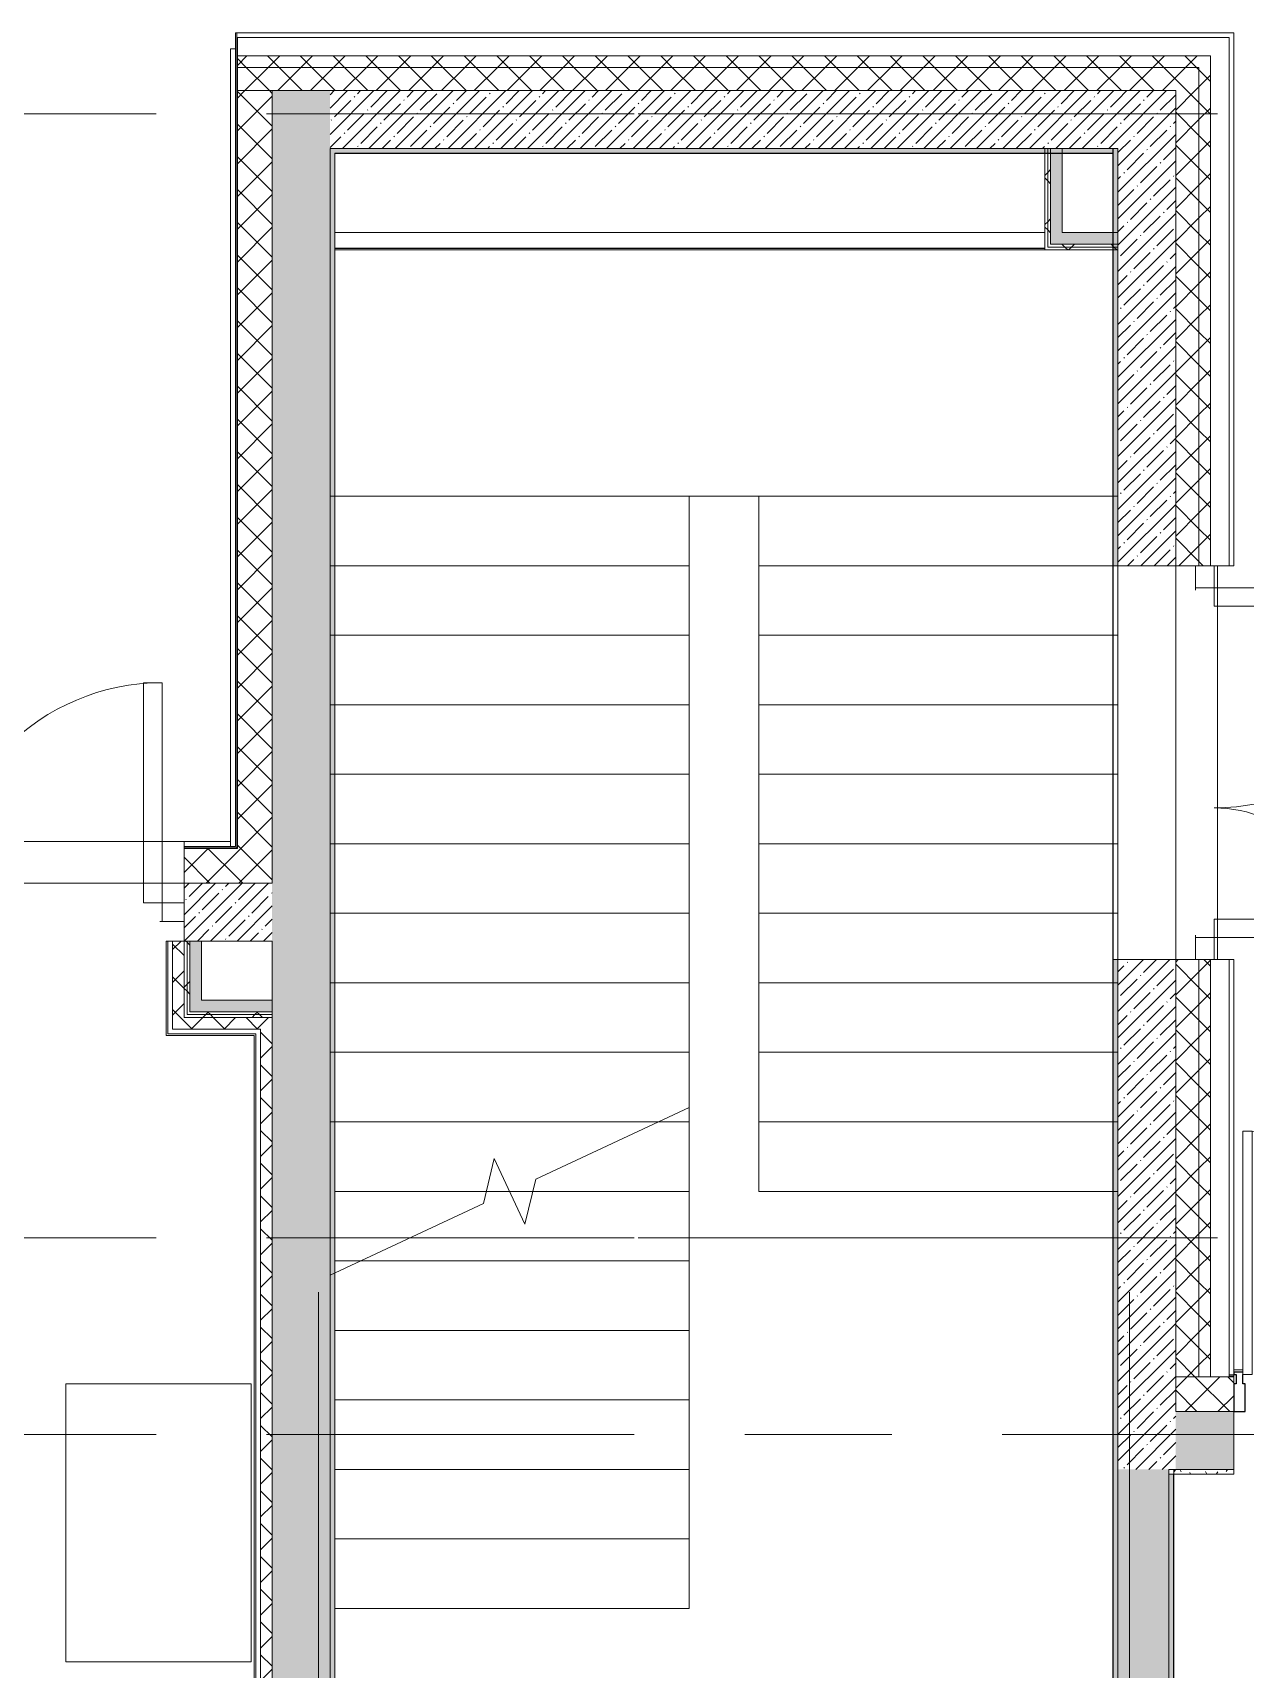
# Model space of a CAD drawing. Header units: millimetres. Extents: x 1322 to 199238, y -8553 to 29000.
# Drawn here: x 12595 to 17829, y 20287 to 27350 of the extents above; entities that cross this region are included whole.
import ezdxf

# ---------------------------------------------------------------- set-up
doc = ezdxf.new("R2010")
doc.units = ezdxf.units.MM
doc.linetypes.add('Осевая', pattern=[3175, 635, -476.25, 1587.5, -476.25])
for name, color, linetype, lineweight in [('A-DOOR', 7, 'Continuous', 9), ('A-DOOR-1', 7, 'Continuous', 13), ('A-DOOR-FRAM', 7, 'Continuous', 13), ('A-GLAZ-CWMG', 7, 'Continuous', 9), ('A-GLAZ-CWMG-1', 7, 'Continuous', 25), ('A-WALL', 7, 'Continuous', 9), ('I-WALL', 7, 'Continuous', 9), ('S-STRS-1', 7, 'Continuous', 9), ('S-STRS-MBND', 7, 'Continuous', 9), ('Оси', 7, 'Continuous', 9), ('Оси-2', 7, 'Осевая', 9)]:
    doc.layers.add(name, color=color, linetype=linetype, lineweight=lineweight)
for name, color, linetype, lineweight, true_color in [('A-WALL-1', 7, 'Continuous', 9, 0x3c3c3c), ('A-WALL-FNSH-1', 7, 'Continuous', 9, 0x3c3c3c), ('I-FURN-1', 7, 'Continuous', 9, 0xf0f0f0)]:
    doc.layers.add(name, color=color, linetype=linetype, lineweight=lineweight, true_color=true_color)
pattern_1 = [(45, (-75531.33, 0), (-57.024626, 57.024626), []), (45, (-75474.3, 0), (-57.024626, 57.024626), [100.806, -20.161, 3.353, -16.808])]
pattern_2 = [(45, (-75531.33, 0), (-70.71068, 70.71068), []), (135, (-75531.33, 0), (-70.71068, -70.71068), [])]
pattern_3 = [(0, (-75531.326, 0), (121.92, 30.48), [10.058, -81.382, 10.058, -81.382, -487.68]), (0, (-75531.326, 0), (121.92, 30.48), [-182.88, 10.058, -172.822, 10.058, -81.382, -213.36]), (0, (-75531.326, 0), (121.92, 30.48), [-457.2, 10.058, -50.902, 10.058, -142.342]), (120, (-75485.606, 15.24), (-87.356454, 90.345817), [10.058, -81.382, 10.058, -81.382, -487.68]), (120, (-75485.606, 15.24), (-87.356454, 90.345817), [-182.88, 10.058, -172.822, 10.058, -81.382, -213.36]), (120, (-75485.606, 15.24), (-87.356454, 90.345817), [-457.2, 10.058, -50.902, 10.058, -142.342]), (240, (-75470.366, 76.2), (-34.563546, -120.825817), [10.058, -81.382, 10.058, -81.382, -487.68]), (240, (-75470.366, 76.2), (-34.563546, -120.825817), [-182.88, 10.058, -172.822, 10.058, -81.382, -213.36]), (240, (-75470.366, 76.2), (-34.563546, -120.825817), [-457.2, 10.058, -50.902, 10.058, -142.342])]
pattern_4 = [(45, (-75531.33, 0), (-106.06602, 106.06602), []), (135, (-75531.33, 0), (-106.06602, -106.06602), [])]

# ---------------------------------------------------------------- blocks, each defined once
blk = doc.blocks.new('110_Дверь_СКБ_2Ст_Внутренняя - ДН-7д_л__ ДОО_Дв_1450x2100h_Загрузочная_ Помещение холодильных камер-21737406-План размещения напольных электротехнических лючков и розеток 1 этажа в осях 23_1-33')
at = {"layer": 'A-DOOR'}
for centre, radius, start, end in [((767.5, 40), 950, 90, 180), ((-742.5, 40), 560, 0, 90)]:
    blk.add_arc(centre, radius, start, end, dxfattribs=at)
at = {"layer": 'A-DOOR-1'}
for p, q in [((767.5, 990), (687.5, 990)), ((687.5, 40), (687.5, 990)), ((767.5, 990), (767.5, 40)), ((-742.5, 600), (-662.5, 600)), ((-742.5, 600), (-742.5, 40)), ((-662.5, 40), (-662.5, 600)), ((-742.5, 40), (-662.5, 40)), ((767.5, 40), (687.5, 40))]:
    blk.add_line(p, q, dxfattribs=at)
at = {"layer": 'A-DOOR-FRAM'}
for p, q in [((-837.5, 40), (-837.5, -40)), ((-837.5, 40), (-742.5, 40)), ((-742.5, 40), (-742.5, -40)), ((767.5, 40), (767.5, -40)), ((767.5, 40), (862.5, 40)), ((862.5, 40), (862.5, -40)), ((-837.5, -40), (-732.5, -40)), ((-732.5, -40), (-742.5, -40)), ((757.5, -40), (862.5, -40)), ((767.5, -40), (757.5, -40))]:
    blk.add_line(p, q, dxfattribs=at)
blk = doc.blocks.new('110_Дверь_СКБ_2Ст_Внутренняя - ДН-4д_ ДОО_Дв_1450x2100h_Лестничная клетка-23615437-План размещения напольных электротехнических лючков и розеток 1 этажа в осях 23_1-33')
at = {"layer": 'A-DOOR'}
for centre, radius, start, end in [((-742.5, 40), 950, 0, 90), ((767.5, 40), 560, 90, 180)]:
    blk.add_arc(centre, radius, start, end, dxfattribs=at)
at = {"layer": 'A-DOOR-1'}
for p, q in [((-742.5, 990), (-662.5, 990)), ((-742.5, 990), (-742.5, 40)), ((-662.5, 40), (-662.5, 990)), ((767.5, 600), (687.5, 600)), ((687.5, 40), (687.5, 600)), ((767.5, 600), (767.5, 40)), ((-742.5, 40), (-662.5, 40)), ((767.5, 40), (687.5, 40))]:
    blk.add_line(p, q, dxfattribs=at)
at = {"layer": 'A-DOOR-FRAM'}
for p, q in [((-742.5, 40), (-837.5, 40)), ((-837.5, 40), (-837.5, -40)), ((-742.5, 40), (-742.5, -40)), ((862.5, 40), (767.5, 40)), ((767.5, 40), (767.5, -40)), ((862.5, 40), (862.5, -40)), ((-732.5, -40), (-837.5, -40)), ((-742.5, -40), (-732.5, -40)), ((757.5, -40), (767.5, -40)), ((862.5, -40), (757.5, -40))]:
    blk.add_line(p, q, dxfattribs=at)
blk = doc.blocks.new('DRS_ДПУ_распашная__2Ст_Прямоугольная1 - ВН-4_ Нр_ДО_1500х2200 глухая-26741401-План размещения напольных электротехнических лючков и розеток 1 этажа в осях 23_1-33')
at = {"layer": 'A-DOOR'}
for centre, radius, start, end in [((-770, 0), 1050, 360, 90), ((770, 0), 423.1, 90, 180)]:
    blk.add_arc(centre, radius, start, end, dxfattribs=at)
at = {"layer": 'A-DOOR-1'}
for p, q in [((-770, 1050), (-770, 0)), ((-730, 1050), (-770, 1050)), ((-730, 0), (-730, 1050)), ((770, 423.1), (730, 423.1)), ((730, 423.1), (730, 0)), ((770, 0), (770, 423.1)), ((-770, 0), (-730, 0)), ((730, 0), (770, 0))]:
    blk.add_line(p, q, dxfattribs=at)
blk = doc.blocks.new('Прямоугольный импост - Импост структурный с накладкой - 170мм-22855280-План размещения напольных электротехнических лючков и розеток 1 этажа в осях 23_1-33')
at = {"layer": 'A-GLAZ-CWMG-1'}
for p, q in [((0, 160), (-50, 160)), ((-50, 160), (-50, 40)), ((0, 40), (0, 160)), ((-50, 40), (-40, 40)), ((-40, 40), (-40, 0)), ((-10, 0), (-10, 40)), ((-10, 40), (0, 40)), ((0, 0), (-10, 0)), ((0, -10), (0, 0)), ((-40, -10), (0, -10))]:
    blk.add_line(p, q, dxfattribs=at)
blk = doc.blocks.new('Стол базовый прямоугольный - 1_320п-25615589-План размещения напольных электротехнических лючков и розеток 1 этажа в осях 23_1-33')
at = {"layer": 'I-FURN-1'}
for p, q in [((600, 400), (-600, 400)), ((-600, 400), (-600, -400)), ((600, -400), (600, 400)), ((-600, -400), (600, -400))]:
    blk.add_line(p, q, dxfattribs=at)
blk = doc.blocks.new('Зашивка приборов отопления4 - Зашивка приборов отопления-33272095-План размещения напольных электротехнических лючков и розеток 1 этажа в осях 23_1-33')
at = {"layer": 'A-WALL'}
for p, q in [((121465, 18487.5), (124530, 18487.5)), ((124530, 18487.5), (121465, 18487.5)), ((121465, 18412.5), (124530, 18412.5))]:
    blk.add_line(p, q, dxfattribs=at)

msp = doc.modelspace()

# ---------------------------------------------------------------- hatches: boundary and pattern name
at = {"layer": 'A-WALL'}
h = msp.add_hatch(dxfattribs=at)
h.set_pattern_fill('FP_5', color=256, style=0, pattern_type=2)
h.set_pattern_definition(pattern_2)
h.paths.add_polyline_path([(17628.7, 27200), (17678.7, 27200), (17678.7, 27250), (13478.7, 27250), (13478.7, 27200), (14334.6, 27200)])
h = msp.add_hatch(dxfattribs=at)
h.set_pattern_fill('FP_5', color=256, style=0, pattern_type=2)
h.set_pattern_definition(pattern_2)
h.paths.add_polyline_path([(17528.7, 27100), (17628.7, 27100), (17628.7, 27200), (13478.7, 27200), (13478.7, 27100), (14334.6, 27100)])
h = msp.add_hatch(dxfattribs=at)
h.set_pattern_fill('FP_5', color=256, style=0, pattern_type=2)
h.set_pattern_definition(pattern_2)
h.paths.add_polyline_path([(17628.7, 21550), (17678.7, 21550), (17678.7, 23350), (17628.7, 23350), (17628.7, 21558)])
h.paths.add_polyline_path([(17628.7, 25050), (17678.7, 25050), (17678.7, 27200), (17628.7, 27200), (17628.7, 27013.9)])
h = msp.add_hatch(dxfattribs=at)
h.set_pattern_fill('FP_5', color=256, style=0, pattern_type=2)
h.set_pattern_definition(pattern_2)
h.paths.add_polyline_path([(13478.7, 23680), (13628.7, 23680), (13628.7, 27100), (13478.7, 27100), (13478.7, 23830)])
h = msp.add_hatch(dxfattribs=at)
h.set_pattern_fill('FP_5', color=256, style=0, pattern_type=2)
h.set_pattern_definition(pattern_2)
h.paths.add_polyline_path([(17628.7, 21550), (17628.7, 23350), (17528.7, 23350), (17528.7, 21550)])
h.paths.add_polyline_path([(17528.7, 25050), (17628.7, 25050), (17628.7, 27100), (17528.7, 27100), (17528.7, 27013.9)])
h = msp.add_hatch(dxfattribs=at)
h.set_pattern_fill('FP_5', color=256, style=0, pattern_type=2)
h.set_pattern_definition(pattern_2)
h.paths.add_polyline_path([(13478.7, 23680), (13478.7, 23830), (13248.7, 23830), (13248.7, 23680), (13475.7, 23680)])
h.paths.add_polyline_path([(10998.7, 23680), (11548.7, 23680), (11548.7, 23830), (10998.7, 23830)])
h.paths.add_polyline_path([(9588.7, 23680), (9848.7, 23680), (9848.7, 23830), (9588.7, 23830)])
h = msp.add_hatch(dxfattribs=at)
h.set_pattern_fill('FP_5', color=256, style=0, pattern_type=2)
h.set_pattern_definition(pattern_2)
h.paths.add_polyline_path([(35703.8, 21400), (35595.3, 21550), (35410.2, 21550), (35518.7, 21400), (35615.7, 21400)])
h.paths.add_polyline_path([(35271.8, 21400), (35163.3, 21550), (34418.7, 21550), (34418.7, 21400), (34950.7, 21400)])
h.paths.add_polyline_path([(33288.1, 21400), (33518.7, 21400), (33518.7, 21550), (32218.7, 21550), (32218.7, 21400), (32955.6, 21400)])
h.paths.add_polyline_path([(30018.7, 21400), (31318.7, 21400), (31318.7, 21550), (30018.7, 21550), (30018.7, 21533.1)])
h.paths.add_polyline_path([(28965.4, 21400), (29118.7, 21400), (29118.7, 21550), (27918.7, 21550), (27918.7, 21400)])
h.paths.add_polyline_path([(25618.7, 21400), (25618.7, 21550), (21078.7, 21550), (21078.7, 21400), (25268.7, 21400)])
h.paths.add_polyline_path([(17778.7, 21400), (17778.7, 21550), (17528.7, 21550), (17528.7, 21400), (17659.8, 21400)])
at = {"layer": 'I-WALL'}
h = msp.add_hatch(dxfattribs=at)
h.set_pattern_fill('FP_2', color=256, style=0, pattern_type=2)
h.set_pattern_definition(pattern_1)
h.paths.add_polyline_path([(13669.6, 17270), (13878.7, 17270.3), (13878.7, 27100), (13628.7, 27100), (13628.7, 17270)])
h = msp.add_hatch(dxfattribs=at)
h.set_pattern_fill('FP_2', color=256, style=0, pattern_type=2)
h.set_pattern_definition(pattern_1)
h.paths.add_polyline_path([(17258.7, 26850), (17278.7, 26850), (17278.7, 27100), (13878.7, 27100), (13878.7, 26850), (17257.7, 26850)])
h = msp.add_hatch(dxfattribs=at)
h.set_pattern_fill('FP_2', color=256, style=0, pattern_type=2)
h.set_pattern_definition(pattern_1)
h.paths.add_polyline_path([(17528.7, 21150), (17528.7, 23350), (17278.7, 23350), (17278.7, 21150), (17498.7, 21150)])
h.paths.add_polyline_path([(17528.7, 25050), (17528.7, 27100), (17278.7, 27100), (17278.7, 25050)])
h = msp.add_hatch(dxfattribs=at)
h.set_pattern_fill('FP_31', color=256, style=0, pattern_type=2)
h.set_pattern_definition(pattern_3)
h.paths.add_polyline_path([(15332.1, 26830), (17258.7, 26830), (17258.7, 26850), (13878.7, 26850), (13878.7, 26830), (14999.6, 26830)])
h = msp.add_hatch(dxfattribs=at)
h.set_pattern_fill('FP_35', color=256, style=0, pattern_type=2)
h.set_pattern_definition(pattern_4)
h.paths.add_polyline_path([(16976.2, 26412.5), (16976.2, 26850), (16963.7, 26850), (16963.7, 26412.5)])
h = msp.add_hatch(dxfattribs=at)
h.set_pattern_fill('FP_35', color=256, style=0, pattern_type=2)
h.set_pattern_definition(pattern_4)
h.paths.add_polyline_path([(16988.7, 26425), (16988.7, 26850), (16976.2, 26850), (16976.2, 26425)])
for points in [[(16988.7, 26437.5), (17038.7, 26437.5), (17038.7, 26850), (16988.7, 26850)], [(17278.7, 26437.5), (17278.7, 26487.5), (17038.7, 26487.5), (17038.7, 26437.5)], [(13323.7, 23125), (13323.7, 23430), (13273.7, 23430), (13273.7, 23125)], [(13578.7, 23125), (13628.7, 23125), (13628.7, 23175), (13323.7, 23175), (13323.7, 23125), (13499.3, 23125)]]:
    msp.add_hatch(color=256, dxfattribs=at).paths.add_polyline_path(points)
h = msp.add_hatch(dxfattribs=at)
h.set_pattern_fill('FP_31', color=256, style=0, pattern_type=2)
h.set_pattern_definition(pattern_3)
h.paths.add_polyline_path([(17258.7, 17870), (17278.7, 17870), (17278.7, 23350), (17258.7, 23350), (17258.7, 17871)])
h.paths.add_polyline_path([(17278.7, 25050), (17278.7, 26850), (17258.7, 26850), (17258.7, 25050)])
h = msp.add_hatch(dxfattribs=at)
h.set_pattern_fill('FP_31', color=256, style=0, pattern_type=2)
h.set_pattern_definition(pattern_3)
h.paths.add_polyline_path([(13898.7, 17850), (13898.7, 26830), (13878.7, 26830), (13878.7, 17850)])
h = msp.add_hatch(dxfattribs=at)
h.set_pattern_fill('FP_35', color=256, style=0, pattern_type=2)
h.set_pattern_definition(pattern_4)
h.paths.add_polyline_path([(16994.7, 26412.5), (17278.7, 26412.5), (17278.7, 26425), (16976.2, 26425), (16976.2, 26412.5), (16988.7, 26412.5)])
h = msp.add_hatch(dxfattribs=at)
h.set_pattern_fill('FP_35', color=256, style=0, pattern_type=2)
h.set_pattern_definition(pattern_4)
h.paths.add_polyline_path([(17038.7, 26425), (17278.7, 26425), (17278.7, 26437.5), (16988.7, 26437.5), (16988.7, 26425), (16994.7, 26425)])
h = msp.add_hatch(dxfattribs=at)
h.set_pattern_fill('FP_2', color=256, style=0, pattern_type=2)
h.set_pattern_definition(pattern_1)
h.paths.add_polyline_path([(13323.7, 23430), (13628.7, 23430), (13628.7, 23680), (13248.7, 23680), (13248.7, 23430)])
h.paths.add_polyline_path([(11208.7, 23430), (11548.7, 23430), (11548.7, 23680), (10998.7, 23680), (10998.7, 23430)])
h.paths.add_polyline_path([(9468.7, 23430), (9848.7, 23430), (9848.7, 23680), (9468.7, 23680)])
h = msp.add_hatch(dxfattribs=at)
h.set_pattern_fill('FP_5', color=256, style=0, pattern_type=2)
h.set_pattern_definition(pattern_2)
h.paths.add_polyline_path([(13248.7, 23050), (13248.7, 23430), (13198.7, 23430), (13198.7, 23050)])
h = msp.add_hatch(dxfattribs=at)
h.set_pattern_fill('FP_35', color=256, style=0, pattern_type=2)
h.set_pattern_definition(pattern_4)
h.paths.add_polyline_path([(13261.2, 23100), (13261.2, 23430), (13248.7, 23430), (13248.7, 23100)])
h = msp.add_hatch(dxfattribs=at)
h.set_pattern_fill('FP_35', color=256, style=0, pattern_type=2)
h.set_pattern_definition(pattern_4)
h.paths.add_polyline_path([(13273.7, 23112.5), (13273.7, 23430), (13261.2, 23430), (13261.2, 23112.5)])
h = msp.add_hatch(dxfattribs=at)
h.set_pattern_fill('FP_5', color=256, style=0, pattern_type=2)
h.set_pattern_definition(pattern_2)
h.paths.add_polyline_path([(13578.7, 23050), (13578.7, 23100), (13248.7, 23100), (13248.7, 23050), (13558.7, 23050)])
h = msp.add_hatch(dxfattribs=at)
h.set_pattern_fill('FP_35', color=256, style=0, pattern_type=2)
h.set_pattern_definition(pattern_4)
h.paths.add_polyline_path([(13558.7, 23100), (13628.7, 23100), (13628.7, 23112.5), (13261.2, 23112.5), (13261.2, 23100), (13499.3, 23100)])
h = msp.add_hatch(dxfattribs=at)
h.set_pattern_fill('FP_35', color=256, style=0, pattern_type=2)
h.set_pattern_definition(pattern_4)
h.paths.add_polyline_path([(13628.7, 23112.5), (13628.7, 23125), (13273.7, 23125), (13273.7, 23112.5), (13578.7, 23112.5)])
h = msp.add_hatch(dxfattribs=at)
h.set_pattern_fill('FP_5', color=256, style=0, pattern_type=2)
h.set_pattern_definition(pattern_2)
h.paths.add_polyline_path([(13628.7, 19350), (13628.7, 23100), (13578.7, 23100), (13578.7, 19350)])
h = msp.add_hatch(dxfattribs=at)
h.set_pattern_fill('FP_2', color=256, style=0, pattern_type=2)
h.set_pattern_definition(pattern_1)
h.paths.add_polyline_path([(25048.7, 21150), (25048.7, 21400), (21078.7, 21400), (21078.7, 21150), (24975.1, 21150)])
h.paths.add_polyline_path([(17659.8, 21150), (17778.7, 21150), (17778.7, 21400), (17528.7, 21400), (17528.7, 21150)])
h = msp.add_hatch(dxfattribs=at)
h.set_pattern_fill('FP_2', color=256, style=0, pattern_type=2)
h.set_pattern_definition(pattern_1)
h.paths.add_polyline_path([(17278.7, 13620), (17498.7, 13620), (17498.7, 21150), (17278.7, 21150), (17278.7, 14834.4)])
h = msp.add_hatch(dxfattribs=at)
h.set_pattern_fill('FP_31', color=256, style=0, pattern_type=2)
h.set_pattern_definition(pattern_3)
h.paths.add_polyline_path([(17498.7, 13640), (17518.7, 13641), (17518.7, 21130), (17498.7, 21130), (17498.7, 14834.4)])
h = msp.add_hatch(dxfattribs=at)
h.set_pattern_fill('FP_31', color=256, style=0, pattern_type=2)
h.set_pattern_definition(pattern_3)
h.paths.add_polyline_path([(17778.7, 21130), (17778.7, 21150), (17528.7, 21150), (17519.7, 21140), (17519.7, 21130), (17659.8, 21130)])

# ---------------------------------------------------------------- linework, layer by layer
at = {"layer": 'A-WALL'}
for p, q in [((13475.7, 27350), (13475.7, 23833)), ((13448.7, 23838), (13448.7, 27280)), ((13470.7, 27280), (13448.7, 27280)), ((17758.7, 27330), (13475.7, 27330)), ((13478.7, 27330), (13478.7, 23830)), ((17758.7, 25050), (17758.7, 27330)), ((17678.7, 27250), (13478.7, 27250)), ((17628.7, 27200), (13478.7, 27200)), ((17628.7, 25050), (17628.7, 27200)), ((17678.7, 25050), (17678.7, 27250)), ((17528.7, 27100), (17528.7, 21400)), ((16976.2, 26425), (16976.2, 26850)), ((16988.7, 26437.5), (16988.7, 26850)), ((13898.7, 26830), (13898.7, 17870)), ((13899.7, 26829), (13898.7, 26829)), ((17257.7, 26829), (17257.7, 26830)), ((17278.7, 26425), (16976.2, 26425)), ((17278.7, 26437.5), (16988.7, 26437.5)), ((17708.7, 25050), (17708.7, 23350)), ((9648.7, 23860), (13448.7, 23860)), ((13248.7, 23860), (13248.7, 23838)), ((13248.7, 23833), (13475.7, 23833)), ((13248.7, 23830), (13478.7, 23830)), ((13628.7, 23680), (9438.7, 23680)), ((13198.7, 23430), (13198.7, 23050)), ((13261.2, 23112.5), (13261.2, 23430)), ((13273.7, 23125), (13273.7, 23430)), ((17628.7, 21550), (17628.7, 23350)), ((17678.7, 21550), (17678.7, 23350)), ((17758.7, 21550), (17758.7, 23350)), ((13628.7, 23100), (13248.7, 23100)), ((13628.7, 23112.5), (13261.2, 23112.5)), ((13628.7, 23125), (13273.7, 23125)), ((13628.7, 23125), (13628.7, 19300)), ((13198.7, 23050), (13578.7, 23050)), ((13558.7, 19370), (13558.7, 23030)), ((13578.7, 23050), (13578.7, 19350)), ((17778.7, 21550), (17528.7, 21550)), ((17758.7, 21558), (17778.7, 21558)), ((17778.7, 21553), (17758.7, 21553)), ((17778.7, 21580), (17818.7, 21580)), ((17528.7, 21400), (17778.7, 21400)), ((17778.7, 21150), (17498.7, 21150)), ((17519.7, 21130), (17778.7, 21130))]:
    msp.add_line(p, q, dxfattribs=at)
at = {"layer": 'A-WALL-1'}
for p, q in [((17528.7, 27100), (13478.7, 27100)), ((13628.7, 23680), (13628.7, 27100)), ((13878.7, 17270), (13878.7, 26850)), ((13878.7, 26850), (13878.7, 26850)), ((17278.7, 26850), (13878.7, 26850)), ((13878.7, 26850), (13878.7, 17850)), ((16963.7, 26850), (16963.7, 26412.5)), ((17038.7, 26487.5), (17038.7, 26850)), ((17278.7, 26850), (17278.7, 25050)), ((17257.7, 26830), (17258.7, 26830)), ((17278.7, 26487.5), (17038.7, 26487.5)), ((16963.7, 26412.5), (17278.7, 26412.5)), ((17258.7, 25050), (17758.7, 25050)), ((13248.7, 23100), (13248.7, 23830)), ((13198.7, 23430), (13628.7, 23430)), ((13323.7, 23175), (13323.7, 23430)), ((13628.7, 23430), (13628.7, 23125)), ((17758.7, 23350), (17258.7, 23350)), ((17278.7, 17270), (17278.7, 23350)), ((13628.7, 23175), (13323.7, 23175)), ((17778.7, 21130), (17778.7, 21550)), ((17498.7, 13620), (17498.7, 21150)), ((17518.7, 21130), (17498.7, 21130)), ((17528.7, 21150), (17519.7, 21140)), ((17519.7, 21140), (17519.7, 21130))]:
    msp.add_line(p, q, dxfattribs=at)
at = {"layer": 'A-WALL-FNSH-1'}
for p, q in [((13470.7, 27350), (13470.7, 23838)), ((17778.7, 27350), (13470.7, 27350)), ((17778.7, 25050), (17778.7, 27350)), ((17257.7, 26850), (17257.7, 26830)), ((17258.7, 25050), (17258.7, 26850)), ((17257.7, 26830), (13898.7, 26830)), ((13899.7, 26829), (17257.7, 26829)), ((13899.7, 23330.4), (13899.7, 26829)), ((17257.7, 26829), (17257.7, 26412.5)), ((17257.7, 25050), (17258.7, 25050)), ((17758.7, 25050), (17778.7, 25050)), ((13470.7, 23838), (13248.7, 23838)), ((13248.7, 23838), (13248.7, 23830)), ((13170.7, 23430), (13170.7, 23022)), ((13198.7, 23430), (13170.7, 23430)), ((13178.7, 23030), (13178.7, 23430)), ((13898.7, 23330.4), (13899.7, 23330.4)), ((17258.7, 23350), (17257.7, 23350)), ((17258.7, 17871), (17258.7, 23350)), ((17778.7, 23350), (17758.7, 23350)), ((17778.7, 21550), (17778.7, 23350)), ((13899.7, 23106.9), (13898.7, 23106.9)), ((13558.7, 23030), (13178.7, 23030)), ((13170.7, 23022), (13550.7, 23022)), ((13550.7, 23022), (13550.7, 19378)), ((13899.7, 21003.1), (13899.7, 21998.4)), ((17519.7, 21130), (17518.7, 21130)), ((17518.7, 21130), (17518.7, 13653)), ((17519.7, 21129), (17778.7, 21129)), ((17778.7, 21129), (17778.7, 21130)), ((13899.7, 21003.1), (13898.7, 21003.1))]:
    msp.add_line(p, q, dxfattribs=at)
at = {"layer": 'I-WALL'}
for p, q in [((13899.7, 26420), (16963.7, 26420)), ((16963.7, 26419), (13899.7, 26419)), ((17257.7, 17872), (17257.7, 26412.5)), ((17258.7, 25050), (17258.7, 23350)), ((13899.7, 23330.4), (13899.7, 21998.4)), ((17519.7, 21140), (17519.7, 21150)), ((17519.7, 13630), (17519.7, 21130)), ((17520.7, 21150), (17520.7, 21141.1)), ((17520.7, 21130), (17520.7, 13630)), ((13899.7, 21003.1), (13899.7, 17870.5)), ((13899.7, 20450.4), (13898.7, 20450.4))]:
    msp.add_line(p, q, dxfattribs=at)
at = {"layer": 'S-STRS-1'}
for p, q in [((15428.7, 22650), (15428.7, 22711.4)), ((15297, 22650), (15428.7, 22650)), ((15297, 22650), (15428.7, 22650)), ((15428.7, 22350), (15428.7, 22650)), ((14553.2, 22350), (14653.7, 22350)), ((14553.2, 22350), (14653.7, 22350)), ((14754.1, 22350), (15428.7, 22350)), ((14754.1, 22350), (15428.7, 22350)), ((15428.7, 22050), (15428.7, 22350)), ((14010.3, 22050), (15428.7, 22050)), ((14010.3, 22050), (15428.7, 22050)), ((15428.7, 21750), (15428.7, 22050)), ((13898.7, 21750), (15428.7, 21750)), ((13898.7, 21750), (15428.7, 21750)), ((15428.7, 21450), (15428.7, 21750)), ((13898.7, 21450), (15428.7, 21450)), ((13898.7, 21450), (15428.7, 21450)), ((15428.7, 21150), (15428.7, 21450)), ((13898.7, 21150), (15428.7, 21150)), ((13898.7, 21150), (15428.7, 21150)), ((15428.7, 20850), (15428.7, 21150)), ((13898.7, 20850), (15428.7, 20850)), ((13898.7, 20850), (15428.7, 20850)), ((15428.7, 20550), (15428.7, 20850)), ((13898.7, 20550), (15428.7, 20550)), ((13898.7, 20550), (15428.7, 20550))]:
    msp.add_line(p, q, dxfattribs=at)
at = {"layer": 'S-STRS-MBND'}
for p, q in [((13878.7, 26850), (13878.7, 25350)), ((17278.7, 26850), (13878.7, 26850)), ((17278.7, 25350), (17278.7, 26850)), ((13878.7, 25350), (15428.7, 25350)), ((13878.7, 22650), (13878.7, 25350)), ((13878.7, 25350), (15428.7, 25350)), ((15428.7, 25350), (15728.7, 25350)), ((15428.7, 22711.4), (15428.7, 25350)), ((17278.7, 25350), (15728.7, 25350)), ((15728.7, 25350), (15728.7, 22350)), ((17278.7, 25350), (15728.7, 25350)), ((17278.7, 25350), (17278.7, 22350)), ((13878.7, 25050), (15428.7, 25050)), ((13878.7, 25050), (15428.7, 25050)), ((17278.7, 25050), (15728.7, 25050)), ((17278.7, 25050), (15728.7, 25050)), ((13878.7, 24750), (15428.7, 24750)), ((13878.7, 24750), (15428.7, 24750)), ((17278.7, 24750), (15728.7, 24750)), ((17278.7, 24750), (15728.7, 24750)), ((13878.7, 24450), (15428.7, 24450)), ((13878.7, 24450), (15428.7, 24450)), ((17278.7, 24450), (15728.7, 24450)), ((17278.7, 24450), (15728.7, 24450)), ((13878.7, 24150), (15428.7, 24150)), ((13878.7, 24150), (15428.7, 24150)), ((17278.7, 24150), (15728.7, 24150)), ((17278.7, 24150), (15728.7, 24150)), ((13878.7, 23850), (15428.7, 23850)), ((13878.7, 23850), (15428.7, 23850)), ((17278.7, 23850), (15728.7, 23850)), ((17278.7, 23850), (15728.7, 23850)), ((13878.7, 23550), (15428.7, 23550)), ((13878.7, 23550), (15428.7, 23550)), ((17278.7, 23550), (15728.7, 23550)), ((17278.7, 23550), (15728.7, 23550)), ((13878.7, 23250), (15428.7, 23250)), ((13878.7, 23250), (15428.7, 23250)), ((17278.7, 23250), (15728.7, 23250)), ((17278.7, 23250), (15728.7, 23250)), ((13878.7, 22950), (15428.7, 22950)), ((13878.7, 22950), (15428.7, 22950)), ((17278.7, 22950), (15728.7, 22950)), ((17278.7, 22950), (15728.7, 22950)), ((15428.7, 22711.4), (14767, 22402.8)), ((13878.7, 22650), (15297, 22650)), ((13878.7, 22650), (15297, 22650)), ((17278.7, 22650), (15728.7, 22650)), ((17278.7, 22650), (15728.7, 22650)), ((14587.6, 22491.6), (14540.4, 22297.2)), ((14719.7, 22208.4), (14587.6, 22491.6)), ((14767, 22402.8), (14719.7, 22208.4)), ((13898.7, 22350), (14553.2, 22350)), ((13898.7, 22350), (14553.2, 22350)), ((14653.7, 22350), (14754.1, 22350)), ((14653.7, 22350), (14754.1, 22350)), ((17278.7, 22350), (15728.7, 22350)), ((14540.4, 22297.2), (13878.7, 21988.6)), ((13898.7, 22050), (14010.3, 22050)), ((13898.7, 22050), (14010.3, 22050))]:
    msp.add_line(p, q, dxfattribs=at)
at = {"layer": 'Оси'}
for p, q in [((15208.7, 27000), (17708.7, 27000)), ((15208.7, 22150), (17708.7, 22150)), ((13828.7, 19415.1), (13828.7, 21915.1)), ((17328.7, 19415.1), (17328.7, 21915.1))]:
    msp.add_line(p, q, dxfattribs=at)
at = {"layer": 'Оси-2'}
for p, q in [((9318.1, 27000), (15208.7, 27000)), ((9318.1, 22150), (15208.7, 22150)), ((9318.1, 21300), (47048.7, 21300))]:
    msp.add_line(p, q, dxfattribs=at)

# ---------------------------------------------------------------- block references
at = {"layer": 'A-DOOR', "rotation": 269.9999999999998}
msp.add_blockref('110_Дверь_СКБ_2Ст_Внутренняя - ДН-4д_ ДОО_Дв_1450x2100h_Лестничная клетка-23615437-План размещения напольных электротехнических лючков и розеток 1 этажа в осях 23_1-33', (17653.7, 24212.5), dxfattribs=at)
at = {"layer": 'A-DOOR'}
for name, p in [('110_Дверь_СКБ_2Ст_Внутренняя - ДН-7д_л__ ДОО_Дв_1450x2100h_Загрузочная_ Помещение холодильных камер-21737406-План размещения напольных электротехнических лючков и розеток 1 этажа в осях 23_1-33', (12386.2, 23555)), ('DRS_ДПУ_распашная__2Ст_Прямоугольная1 - ВН-4_ Нр_ДО_1500х2200 глухая-26741401-План размещения напольных электротехнических лючков и розеток 1 этажа в осях 23_1-33', (18588.7, 21560))]:
    msp.add_blockref(name, p, dxfattribs=at)
at = {"layer": 'A-GLAZ-CWMG', "rotation": 180}
msp.add_blockref('Прямоугольный импост - Импост структурный с накладкой - 170мм-22855280-План размещения напольных электротехнических лючков и розеток 1 этажа в осях 23_1-33', (17778.7, 21560), dxfattribs=at)
at = {"layer": 'A-WALL'}
msp.add_blockref('Зашивка приборов отопления4 - Зашивка приборов отопления-33272095-План размещения напольных электротехнических лючков и розеток 1 этажа в осях 23_1-33', (-107566.3, 8000), dxfattribs=at)
at = {"layer": 'I-FURN-1', "rotation": 90}
msp.add_blockref('Стол базовый прямоугольный - 1_320п-25615589-План размещения напольных электротехнических лючков и розеток 1 этажа в осях 23_1-33', (13138.7, 20920), dxfattribs=at)

doc.saveas('drawing.dxf')
